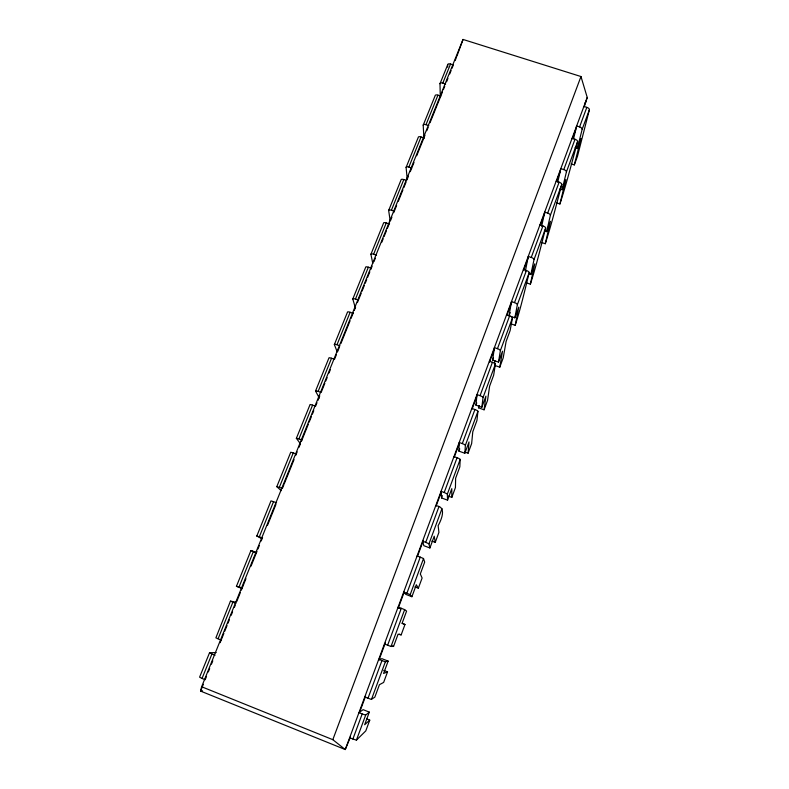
<?xml version="1.0" encoding="UTF-8"?>
<svg xmlns="http://www.w3.org/2000/svg" width="789" height="789" viewBox="0 0 789 789"><rect width="100%" height="100%" fill="white"/><g stroke="black" fill="none" stroke-linecap="round" stroke-linejoin="round"><path stroke-width="1.18" d="M458.902 451.111L459.208 442.471L462.305 443.596A3.294 0.572 20.5 0 1 465.372 445.312L464.849 453.271L458.902 451.111L459.74 448.852M453.961 456.604L457.068 457.728A3.304 0.523 20.5 0 1 460.165 459.425L459.839 466.841L455.628 478.262L455.431 487.563L451.821 497.376L448.428 496.123M464.731 451.979L468.094 453.192L469.021 441.958L464.849 453.271M475.935 405.151L476.98 394.579L480.057 395.674A3.264 0.71 20.3 0 1 483.046 397.498L481.832 407.262L475.935 405.151L476.753 402.942M471.832 408.436L474.919 409.53A3.274 0.671 20.3 0 1 477.937 411.325L476.921 420.576L472.779 431.79L471.644 443.566L468.094 453.192M489.358 361.204L492.425 362.279A3.245 0.809 20.1 0 1 495.364 364.183L493.667 375.179L489.614 386.186L487.563 400.348L484.081 409.807L478.519 407.814L478.765 405.526M484.081 409.807L485.925 396.167L481.832 407.262M492.642 360.06L494.397 347.624L497.455 348.689A3.235 0.848 20.1 0 1 500.374 350.612L498.49 362.121L492.642 360.06L493.441 357.89M494.427 364.094L494.95 360.652M495.364 365.632L499.782 367.181L502.514 351.223L498.49 362.121M497.455 348.689L509.586 315.945A3.215 0.947 19.9 0 1 512.446 317.947L510.108 330.64L506.124 341.43L503.204 357.89L499.782 367.181M506.538 314.9L514.842 317.809L517.367 304.643L529.212 272.599A3.176 1.075 19.7 0 0 526.411 270.509L523.393 269.483M525.366 271.169L528.245 256.415L531.253 257.431A3.176 1.114 19.7 0 1 534.035 259.551L530.898 274.325L528.591 273.536M510.818 323.796L515.207 325.315L518.787 307.128L514.842 317.809M529.212 272.599C524.843 290.263 520.779 307.996 515.207 325.315M541.649 226.354L544.686 212.113L547.674 213.099A3.136 1.233 19.4 0 1 550.377 215.308L546.659 231.631L544.361 230.861M527.101 283.054L530.366 284.168L534.774 263.832L530.898 274.325M539.923 224.934L542.921 225.93A3.146 1.203 19.5 0 1 545.653 228.11C540.8 246.868 536.323 265.735 530.366 284.168M557.734 182.16L560.811 168.639L563.78 169.605A3.117 1.351 19.2 0 1 566.423 171.903L562.133 189.705L559.855 188.956M542.023 242.637L545.268 243.732L550.456 221.324L546.659 231.631M556.146 181.223L559.115 182.19A3.117 1.322 19.3 0 1 561.778 184.458C556.472 204.282 551.59 224.214 545.268 243.732M573.593 138.706L576.641 125.984L579.59 126.921A3.087 1.47 18.9 0 1 582.164 129.297L577.321 148.529L575.063 147.799M584.235 106.781L587.233 97.451L580.97 76.533L463.035 39.45L201.629 686.746L200.584 691.095L345.257 749.55L350.405 737.113L349.606 737.833L356.411 740.151L365.79 730.89L369.755 720.12L366.826 718.957M556.689 202.921L559.914 203.986L565.861 179.586L562.133 189.705M572.064 138.331L575.013 139.278A3.087 1.43 19 0 1 577.607 141.625C571.867 162.465 566.581 183.433 559.914 203.986M571.098 163.875L574.303 164.911L580.99 138.588L577.321 148.529M583.899 106.436L586.829 107.363A3.067 1.519 18.8 0 1 589.383 109.779L577.449 156.39L574.303 164.911M456.9 56.187L463.035 39.45M383.671 670.344L387.537 671.863L383.641 682.426L379.44 684.684L374.834 697.16L371.294 699.399L364.755 697.003L365.425 696.608M384.943 643.992L384.43 643.982L390.871 646.438L393.553 646.438L398.07 634.218L401.167 634.869L404.984 624.503L402.124 623.221L406.591 611.11L404.501 609.562L398.129 607.066L400.496 608.763M414.925 586.878L418.357 588.19L422.115 578.012L420.31 573.958L424.689 562.074L423.486 558.494L417.115 555.89L417.381 556.561M431.83 541.086L435.242 542.368L438.921 532.378L438.142 525.652C441.751 519.231 446.85 506.341 435.725 505.739M352.851 739.135L362.181 713.956L358.946 712.664L363.118 709.656L369.311 712.122L364.656 724.736L369.755 720.12M367.98 698.285L381.955 660.571L378.74 659.318L381.994 658.707L388.139 661.113L383.582 673.471L387.537 671.863M387.636 645.234L401.315 608.299M418.357 588.19L416.326 584.738L411.907 596.721L410.142 594.61L406.877 593.269L420.281 557.083M425.735 542.359L422.579 541.175L423.861 545.702L429.897 547.97L428.92 543.799L425.735 542.359L438.862 506.903M444.207 492.474L441.081 491.32L441.554 497.948L447.541 500.167L447.324 494.013L444.207 492.474L457.068 457.728M462.305 443.596L474.919 409.53M480.057 395.674L492.425 362.279M517.367 304.643A3.205 0.986 19.9 0 0 514.517 302.621L526.411 270.509M531.253 257.431L542.921 225.93M547.674 213.099L559.115 182.19M563.78 169.605L575.013 139.278M579.59 126.921L586.829 107.363M478.519 407.814L479.288 405.714M356.411 740.151L365.692 715.031L369.311 712.122M371.471 699.399L385.367 661.784L388.139 661.113M391.028 646.477L404.649 609.631M410.191 594.64L423.525 558.543M428.96 543.848L442.027 508.481M447.353 494.082L460.165 459.425M465.372 445.312L477.937 411.325M483.046 397.498L495.364 364.183M500.374 350.612L512.446 317.947M534.035 259.551L545.653 228.11M550.377 215.308L561.778 184.458M566.423 171.903L577.607 141.625M582.164 129.297L589.383 109.779M429.897 547.97L434.236 536.214L435.242 542.368M447.541 500.167L451.801 488.638L451.821 497.376M587.233 97.451L345.257 749.55L332.82 739.678L201.629 686.746M359.666 712.142L365.652 696.006M378.907 660.275L385.318 642.986M398.149 608.408L404.136 592.273M417.391 556.541L423.377 540.406M436.199 505.828L441.337 492.001M454.158 457.423L459.297 443.586M472.118 409.018L476.793 396.403M489.515 362.112L494.22 349.448M507.031 314.91L511.726 302.246M523.679 270.006L527.959 258.496M540.337 225.112L544.883 212.872M556.57 181.362L560.417 171.006M572.37 138.765L575.792 129.554M441.554 497.948L442.402 495.65M510.217 312.602L509.033 315.807L511.489 301.576L514.517 302.621M332.82 739.678L580.97 76.533M206.521 676.38L205.179 679.714L202.043 678.451L211.925 654.012L215.052 655.255M236.098 602.244L230.457 601.119L215.89 637.837L218.08 638.804L232.883 602.194L235.98 603.407M236.414 586.257L238.909 587.302L253.417 551.432L256.494 552.616M261.741 538.739L256.79 535.938L259.315 536.836L273.536 501.676L276.584 502.83M281.16 490.659L276.761 486.616L279.316 487.375L293.252 452.916L296.279 454.04M300.461 443.842L296.348 438.27L298.923 438.901L312.582 405.122L315.59 406.217L316.991 402.745M331.538 358.255A3.215 0.651 22 0 0 328.914 358.019L315.541 391.028A3.245 0.552 21.9 0 1 318.145 391.374L331.538 358.255L334.526 359.32L336.341 354.813M350.129 312.286A3.186 0.789 22.2 0 0 347.466 312.197L334.358 344.576A3.215 0.69 22.1 0 1 336.992 344.763L350.129 312.286L353.087 313.332M355.346 307.878L352.801 299.021A3.176 0.819 22.3 0 1 355.474 299.061L368.364 267.195L371.303 268.211M372.803 263.477L370.909 254.324A3.146 0.957 22.5 0 1 373.611 254.226L386.255 222.962L389.164 223.958M390.2 221.009L388.661 210.476A3.117 1.075 22.7 0 1 391.403 210.239L403.8 179.567L406.7 180.523M407.242 179.33L406.098 167.436A3.087 1.193 22.9 0 1 408.86 167.071L421.03 136.961L423.91 137.907M423.94 138.43L423.2 125.195A3.067 1.312 23.2 0 1 425.991 124.701L437.944 95.153L440.795 96.071M440.262 95.844L439.996 83.733A3.038 1.42 23.4 0 1 442.807 83.111L450.519 64.047L453.359 64.954L451.998 68.318M203.335 684.27L200.584 691.095L202.517 690.75M208.316 671.932L209.667 668.599M211.462 664.151L212.803 660.817M220.121 642.69L223.879 633.38M224.737 631.259L227.045 625.549M227.962 623.261L229.352 619.838M231.197 615.262L232.577 611.84M234.422 607.264L235.349 604.985M236.73 601.553L240.418 592.411M241.345 590.133L242.726 586.7M242.904 586.257L245.951 578.702M251.03 566.137L257.027 551.284M257.954 548.996L259.334 545.564M261.179 540.998L262.559 537.565M267.422 525.523L272.708 512.436M272.925 511.913L274.296 508.51M274.552 507.86L275.943 504.437M282.393 488.44L283.784 485.008M284.158 484.071L287.748 475.175M287.936 474.722L289.316 471.299M289.543 470.727L290.894 467.384M291.161 466.723L294.041 459.602M295.776 455.302L297.157 451.87M299.001 447.304L300.382 443.872M301.309 441.593L302.69 438.161M302.858 437.757L308.312 424.235M309.15 422.164L311.458 416.454M312.375 414.166L313.775 410.724M317.918 400.457L319.762 395.881M324.831 383.316L321.143 392.458L318.145 391.374M325.758 381.028L327.139 377.606M328.983 373.029L330.374 369.607M337.702 351.44L339.517 346.953M340.878 343.59L345.395 332.376M345.483 332.169L348.56 324.535M348.699 324.2L350.079 320.788M350.997 318.509L353.294 312.819M354.212 310.541L355.592 307.128M357.427 302.572L361.194 293.261M362.023 291.19L364.321 285.5M365.248 283.221L366.707 279.602M367.536 277.531L369.834 271.84M370.761 269.562L372.132 266.149M373.976 261.593L375.357 258.181M381.787 242.243L383.168 238.83M384.085 236.552L386.383 230.861M387.3 228.583L389.598 222.892M390.516 220.614L391.896 217.202M393.731 212.645L396.601 205.535M398.327 201.264L402.923 189.883M403.84 187.604L406.138 181.914M407.055 179.636L408.436 176.223M410.28 171.677L411.651 168.254M413.998 162.445L411.75 168.027L408.86 167.071M416.7 155.758L424.985 135.244M426.819 130.698L428.2 127.276M430.035 122.729L432.993 115.401M433.25 114.76L442.442 91.997M443.359 89.719L444.74 86.307M446.564 81.78L447.925 78.417M449.74 73.929L451.091 70.566M455.125 60.575L456.456 57.281M216.196 652.552L209.549 652.74L199.597 677.159L202.043 678.451M253.417 551.432L250.941 550.515L236.453 586.296L241.937 587.775M256.839 535.987L270.982 500.887L273.536 501.676M276.791 486.705L290.747 452.235L293.252 452.916M296.358 438.388L309.998 404.727A3.255 0.503 21.8 0 1 312.582 405.122M352.801 299.021L365.672 267.254A3.156 0.917 22.4 0 1 368.364 267.195M370.909 254.324L383.523 223.159A3.126 1.045 22.6 0 1 386.255 222.962M388.661 210.476L401.049 179.892A3.097 1.164 22.8 0 1 403.8 179.567M406.098 167.436L418.249 137.424A3.067 1.272 23.1 0 1 421.03 136.961M423.2 125.195L435.133 95.735A3.048 1.391 23.4 0 1 437.944 95.153M439.996 83.733L447.688 64.728A3.018 1.47 23.6 0 1 450.519 64.047M584.905 103.211L586.306 101.199M365.632 715.051L362.181 713.956M209.549 652.74L211.925 654.012M385.318 661.774L381.955 660.571M230.437 601.159L232.883 602.194M250.941 550.515L256.011 552.931M442.807 83.111L445.657 84.028M425.991 124.701L428.861 125.638M391.403 210.239L394.313 211.215M373.611 254.226L376.54 255.232M355.474 299.061L358.433 300.096M336.992 344.763L339.97 345.829M298.923 438.901L301.95 440.015M279.316 487.375L282.363 488.519M259.315 536.836L262.382 538.009M406.877 593.269L403.702 592.046L405.822 594.393L411.907 596.721M402.104 623.389L404.984 624.503M399.244 634.119L401.167 634.869M391.512 645.649L393.553 646.438M238.909 587.302L241.996 588.505M218.08 638.804L221.196 640.047M315.541 391.028L319.279 397.991M334.358 344.576L337.258 351.993M447.688 64.728L447.708 67.154"/></g></svg>
